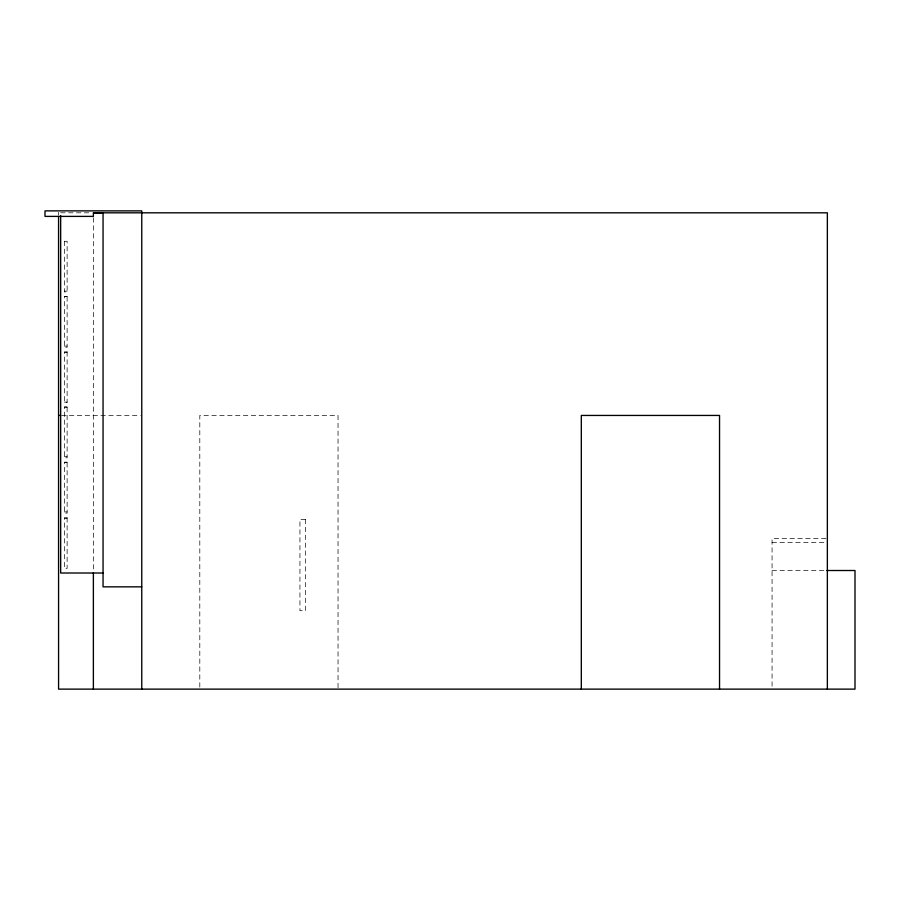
<?xml version="1.0" encoding="UTF-8"?>
<svg xmlns="http://www.w3.org/2000/svg" width="900" height="900" viewBox="0 0 900 900"><rect width="100%" height="100%" fill="white"/><g stroke="black" fill="none" stroke-linecap="round" stroke-linejoin="round"><path stroke-width="0.67" stroke-dasharray="4.5 3.38" d="M60.66 212.805L92.115 212.816M64.35 241.279L67.117 241.279L67.117 291.96L64.35 291.96L64.35 241.279L67.117 241.38M64.35 291.139L67.117 291.139M64.35 296.572L67.117 296.572M64.35 346.095L67.117 346.095M64.35 352.327L67.117 352.327M64.35 402.086L67.117 402.086M64.35 407.149L67.117 407.149M61.515 415.44L140.377 415.44M64.35 456.705L67.117 456.705M64.35 462.442L67.117 462.442M64.35 511.909L67.117 511.909M64.35 518.648L67.117 518.648M825.975 538.605L772.065 538.605L772.065 687.735M772.065 542.61L825.975 542.61M772.065 570.51L825.48 570.51M338.04 687.724L338.04 415.44L199.811 415.44L199.811 687.724M93.375 217.8L93.375 571.23M58.568 212.254L58.568 215.021M67.117 296.336L64.35 296.336L64.35 347.254L67.117 347.254L67.117 296.336M67.117 351.855L64.35 351.855L64.35 402.548L67.117 402.548L67.117 351.855M67.117 406.935L64.35 406.935L64.35 457.83L67.117 457.83L67.117 406.935M67.117 462.15L64.35 462.15L64.35 513.124L67.117 513.124L67.117 462.15M67.117 517.725L64.35 517.725L64.35 568.418L67.117 568.418L67.117 517.725M305.471 519.457L299.947 519.457L299.947 610.684L305.471 610.684L305.471 519.457"/><path stroke-width="1.35" d="M93.487 212.816L103.05 212.816L103.05 586.845L141.761 586.845M58.568 415.44L60.131 415.44M826.886 570.51L855 570.51L855 689.13L58.568 689.13L58.568 216.394M103.05 573.019L60.66 573.007L60.66 215.606M827.359 689.13L827.359 212.816L93.375 212.816L93.375 216.394L45 216.394L45 210.87L141.761 210.87L141.761 689.13M719.539 689.13L719.539 415.44L581.31 415.44L581.31 689.13M93.375 572.636L93.375 689.13"/></g></svg>
